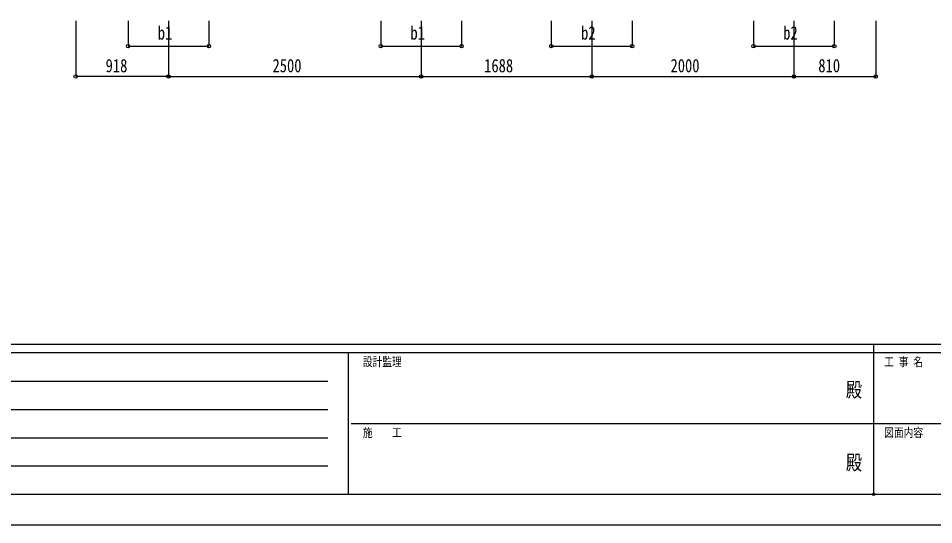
# Model space of a CAD drawing. Units: millimetres, scale not verified. Extents: x -16832 to 16820, y -11892 to 11880.
# Drawn here: x -8483 to 574, y -11880 to -6875 of the extents above; entities that cross this region are included whole.
import ezdxf
from ezdxf.enums import TextEntityAlignment as Align

# ---------------------------------------------------------------- set-up
doc = ezdxf.new("R2010")
doc.units = ezdxf.units.MM
doc.header["$LTSCALE"] = 50
doc.header["$PDMODE"] = 32
doc.header["$PDSIZE"] = 25
doc.layers.add('0-7_YKK_D', color=6, linetype='Continuous')
doc.layers.add('0-8_YKK_ZWAK', color=7, linetype='Continuous')
doc.styles.add('ＭＳ ゴシック', font='')
doc.styles.get('ＭＳ ゴシック').set_extended_font_data('MS Gothic')

msp = doc.modelspace()

# ---------------------------------------------------------------- linework, layer by layer
at = {"layer": '0-7_YKK_D'}
for p, q in [((-7914.92, -6901), (-7914.92, -7451)), ((-7396.92, -6900), (-7396.92, -7151)), ((-6996.92, -6900), (-6996.92, -7451)), ((-6596.92, -6900), (-6596.92, -7151)), ((-4896.92, -6900), (-4896.92, -7151)), ((-4496.92, -6900), (-4496.92, -7451)), ((-4496.92, -6900), (-4496.92, -7451)), ((-4096.92, -6900), (-4096.92, -7151)), ((-3208.92, -6900), (-3208.92, -7151)), ((-2808.92, -6900), (-2808.92, -7451)), ((-2808.92, -6900), (-2808.92, -7451)), ((-2408.92, -6900), (-2408.92, -7151)), ((-1208.92, -6900), (-1208.92, -7151)), ((-808.92, -6900), (-808.92, -7451)), ((-408.92, -6900), (-408.92, -7151)), ((1.08, -6901), (1.08, -7451)), ((-7396.92, -7150), (-6596.92, -7150)), ((-4896.92, -7150), (-4096.92, -7150)), ((-3208.92, -7150), (-2408.92, -7150)), ((-1208.92, -7150), (-408.92, -7150)), ((-6996.92, -7200), (-6996.92, -7451)), ((-808.92, -7200), (-808.92, -7451)), ((-6996.92, -7450), (-7914.92, -7450)), ((-6996.92, -7450), (-4496.92, -7450)), ((-4496.92, -7450), (-2808.92, -7450)), ((-2808.92, -7450), (-808.92, -7450)), ((-808.92, -7450), (1.08, -7450))]:
    msp.add_line(p, q, dxfattribs=at)
for centre in [(-7396.92, -7150), (-6596.92, -7150), (-4896.92, -7150), (-4096.92, -7150), (-3208.92, -7150), (-2408.92, -7150), (-1208.92, -7150), (-408.92, -7150), (-7914.92, -7450), (-6996.92, -7450), (-6996.92, -7450), (-4496.92, -7450), (-4496.92, -7450), (-2808.92, -7450), (-2808.92, -7450), (-808.92, -7450), (-808.92, -7450), (1.08, -7450)]:
    msp.add_circle(centre, 17, dxfattribs=at)
at = {"layer": '0-8_YKK_ZWAK'}
for p, q in [((15580.08, -10100), (-15619.92, -10100)), ((-19.92, -10100), (-19.92, -11580)), ((-5219.92, -10180), (-15619.92, -10180)), ((-5219.92, -10180), (-5219.92, -11580)), ((-19.92, -10180), (-5219.92, -10180)), ((5180.08, -10180), (-19.92, -10180)), ((-15449.92, -10460), (-5419.92, -10460)), ((-15449.92, -10740), (-5419.92, -10740)), ((-5189.92, -10880), (-19.92, -10880)), ((-19.92, -10880), (5180.08, -10880)), ((-15449.92, -11020), (-5419.92, -11020)), ((-15449.92, -11300), (-5419.92, -11300)), ((-15619.92, -11580), (-5219.92, -11580)), ((-5219.92, -11580), (-19.92, -11580)), ((-19.92, -11580), (5180.08, -11580))]:
    msp.add_line(p, q, dxfattribs=at)
msp.add_lwpolyline([(-16820, -11880), (16820, -11880), (16820, 11880), (-16820, 11880)], close=True, dxfattribs=at)
msp.add_point((-19.92, -11580), dxfattribs=at)

# ---------------------------------------------------------------- texts
at = {"layer": '0-7_YKK_D', "style": 'ＭＳ ゴシック', "width": 0.8}
for s, p in [('b1', (-7102.52, -7125)), ('b1', (-4602.52, -7125)), ('b2', (-2914.52, -7125)), ('b2', (-914.52, -7125)), ('918', (-7619.12, -7448)), ('2500', (-5967.72, -7448)), ('1688', (-3873.72, -7448)), ('2000', (-2029.72, -7448)), ('810', (-567.12, -7448))]:
    msp.add_text(s, height=132, dxfattribs=at).set_placement(p, align=Align.BOTTOM_LEFT)
at = {"layer": '0-8_YKK_ZWAK', "style": 'ＭＳ ゴシック', "width": 0.8}
for s, height, p in [('設計監理', 87.98, (-5073.25, -10340)), ('工 事 名', 87.98, (85.08, -10340)), ('殿', 146.6, (-294.67, -10663.33)), ('施\u3000\u3000工', 87.98, (-5073.25, -11040)), ('図面内容', 87.98, (85.08, -11040)), ('殿', 146.6, (-294.67, -11383.33))]:
    msp.add_text(s, height=height, dxfattribs=at).set_placement(p, align=Align.BOTTOM_LEFT)

doc.saveas('drawing.dxf')
